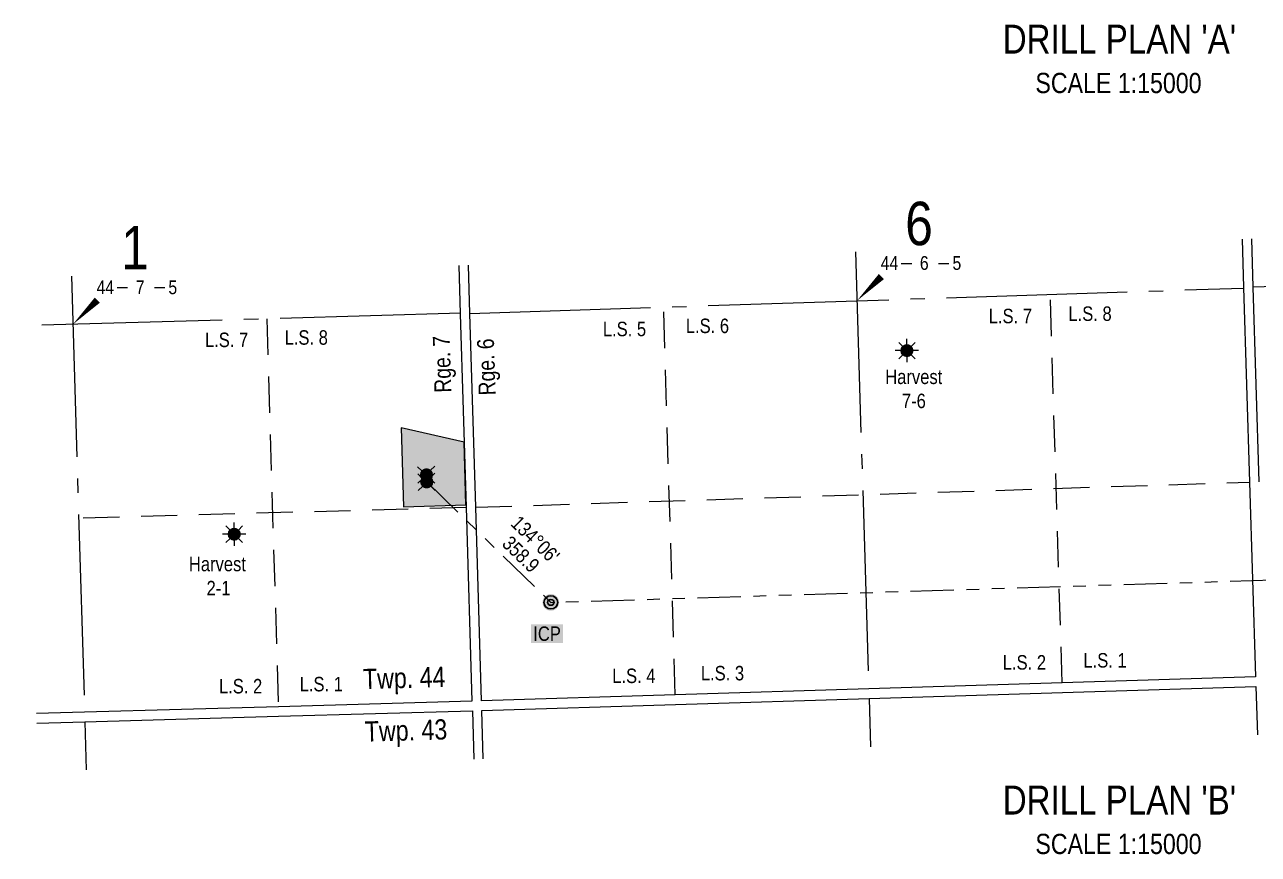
# Model space of a CAD drawing. Extents: x 639876 to 647027, y 5844013 to 5848342.
# Drawn here: x 642744 to 645305, y 5844013 to 5845735 of the extents above; entities that cross this region are included whole.
import ezdxf
from ezdxf.enums import TextEntityAlignment as Align

# ---------------------------------------------------------------- set-up
doc = ezdxf.new("R2010")
doc.units = 0
doc.header["$LTSCALE"] = 5
for name, pattern in [('foc-DRILLPATH', [14.75, 6, -1.75, 1.75, -1.75, 1.75, -1.75]), ('foc-LSD', [8, 5, -3]), ('foc-QUARTERLINE', [33, 25, -3, 2, -3])]:
    doc.linetypes.add(name, pattern=pattern)
for name, color, linetype in [('10', 1, 'Continuous'), ('9', 3, 'Continuous'), ('C-WS-S', 8, 'Continuous'), ('D-TXT', 6, 'Continuous'), ('DETAIL-T', 7, 'Continuous'), ('DRILL-T', 8, 'Continuous'), ('L-BD', 7, 'Continuous'), ('L-MON', 1, 'Continuous'), ('L-QSEC', 8, 'foc-QUARTERLINE'), ('L-SEC', 7, 'Continuous'), ('L-SECLBL', 7, 'Continuous'), ('L-SECTION-LSD', 7, 'foc-LSD'), ('P-PDRILLPATH', 12, 'foc-DRILLPATH'), ('P-PROPOSED', 10, 'Continuous'), ('P-PROPOSED-H', 21, 'Continuous')]:
    doc.layers.add(name, color=color, linetype=linetype)
doc.styles.add('100L', font='ARIALN.TTF', dxfattribs={"height": 11})
doc.styles.add('80CG', font='ARIALN.TTF', dxfattribs={"height": 10})
doc.styles.add('80L', font='ARIALN.TTF', dxfattribs={"height": 10})
doc.styles.add('SIMPLEX', font='ARIALN.TTF')

# ---------------------------------------------------------------- blocks, each defined once
blk = doc.blocks.new('L-SECLBL')
at = {"layer": '9', "color": 7}
for p, q in [((-5.08, -27.83), (-12.29, -27.83)), ((20.7, -27.83), (13.5, -27.83))]:
    blk.add_line(p, q, dxfattribs=at)
at = {"layer": '10', "color": 2, "style": 'SIMPLEX'}
blk.add_attdef('SEC', text='', height=30, dxfattribs=at).set_placement((0, 0), align=Align.MIDDLE)
at = {"layer": '10', "color": 5, "style": '80L'}
blk.add_attdef('TWP', text='', height=9.5, dxfattribs=at).set_placement((-14.43, -27.37), align=Align.MIDDLE_RIGHT)
blk.add_attdef('RGE', text='', height=9.5, dxfattribs=at).set_placement((3.62, -27.37), align=Align.MIDDLE_CENTER)
blk.add_attdef('MER', text='', height=9.5, dxfattribs=at).set_placement((23.17, -27.37), align=Align.MIDDLE_LEFT)
blk = doc.blocks.new('ICP_text')
at = {"color": 14, "insert": (-10.78, -0.47), "char_height": 10, "attachment_point": 5, "style": '80L', "bg_fill": 1, "box_fill_scale": 1.15, "bg_fill_color": 255, "bg_fill_transparency": 0}
blk.add_mtext_dynamic_manual_height_columns('ICP', width=19.0702, gutter_width=47.5, heights=[0], dxfattribs=at)
blk = doc.blocks.new('WC')
at = {"layer": 'L-MON'}
h = blk.add_hatch(color=255, dxfattribs=at)
h.dxf.hatch_style = 1
edge = h.paths.add_edge_path()
edge.add_arc((0, 0), 0.9, 0, 360)
at = {"layer": 'L-MON', "color": 240, "flags": 128}
for points in [[(-0.62, 0.5), (-1.23, 1.12)], [(0.52, 0.61), (1.13, 1.21)], [(-1.18, -1.18), (-0.56, -0.57)], [(1.16, -1.18), (0.56, -0.57)]]:
    blk.add_lwpolyline(points, dxfattribs=at)
at = {"layer": 'L-MON', "color": 240}
for radius in [0.8, 0.373]:
    blk.add_circle((0, 0), radius, dxfattribs=at)
blk = doc.blocks.new('GAS')
h = blk.add_hatch(color=255)
h.dxf.hatch_style = 1
edge = h.paths.add_edge_path()
edge.add_arc((0, 0), 0.9, 0, 360)
for p, q in [((-0.81, 0), (-1.62, 0)), ((-0.57, 0.57), (-1.14, 1.14)), ((0, 0.81), (0, 1.62)), ((0.57, 0.57), (1.14, 1.14)), ((1.62, 0), (0.81, 0)), ((-0.57, -0.57), (-1.14, -1.14)), ((0, -0.81), (0, -1.62)), ((1.14, -1.14), (0.57, -0.57))]:
    blk.add_line(p, q)
blk.add_circle((0, 0), 0.8)
blk = doc.blocks.new('plbh')
at = {"layer": 'L-MON'}
h = blk.add_hatch(color=255, dxfattribs=at)
h.dxf.hatch_style = 1
edge = h.paths.add_edge_path()
edge.add_arc((0, 0), 1.16, 0, 360)
h = blk.add_hatch(color=256, dxfattribs=at)
h.dxf.hatch_style = 1
h.paths.add_polyline_path([(-0.96, 0, 1), (0.96, 0, 1)])
h.paths.add_polyline_path([(0.91, 0, -1), (-0.91, 0, -1)], flags=16)
h.paths.add_polyline_path([(0.45, 0, -1), (-0.45, 0, -1)], flags=0)
h = blk.add_hatch(color=256, dxfattribs=at)
h.dxf.hatch_style = 1
h.paths.add_polyline_path([(-0.45, 0, 1), (0.45, 0, 1)])
h.paths.add_polyline_path([(0.4, 0, -1), (-0.4, 0, -1)], flags=16)
at = {"layer": 'L-MON', "color": 240}
for radius in [0.96, 0.91, 0.45, 0.4]:
    blk.add_circle((0, 0), radius, dxfattribs=at)

msp = doc.modelspace()

# ---------------------------------------------------------------- hatches: boundary and pattern name
at = {"layer": 'P-PROPOSED-H'}
h = msp.add_hatch(color=256, dxfattribs=at)
h.dxf.hatch_style = 1
h.paths.add_polyline_path([(643656.003, 5844868.487), (643525.078, 5844898.898), (643529.981, 5844734.701), (643659.901, 5844738.596)])

# ---------------------------------------------------------------- linework, layer by layer
at = {"layer": 'L-QSEC', "ltscale": 3}
for p, q in [((644468.522, 5845263.537), (644496.007, 5844356.787)), ((646899.32, 5845239.443), (645294.454, 5845190.565)), ((642840.747, 5845213.196), (642868.077, 5844308.583)), ((643668.128, 5845135.913), (645273.444, 5845188.647)), ((643648.935, 5845136.56), (642743.809, 5845110.345)), ((644496.616, 5844336.685), (644499.671, 5844236.797)), ((642868.687, 5844288.378), (642871.553, 5844188.523))]:
    msp.add_line(p, q, dxfattribs=at)
at = {"layer": 'L-SEC'}
for p, q in [((645271.26, 5845289.906), (645274.351, 5845189.953)), ((645294.454, 5845190.565), (645291.363, 5845290.518)), ((643645.024, 5845235.209), (643648.028, 5845135.253)), ((643668.128, 5845135.913), (643665.125, 5845235.869)), ((645274.351, 5845189.953), (645286.756, 5844785.874)), ((645306.857, 5844786.493), (645294.454, 5845190.565)), ((643648.028, 5845135.253), (643660.038, 5844733.899)), ((643680.163, 5844733.831), (643668.133, 5845135.855)), ((645286.756, 5844785.874), (645299.159, 5844381.795)), ((643660.038, 5844733.899), (643672.088, 5844331.206)), ((643692.193, 5844331.808), (643680.163, 5844733.831)), ((645299.159, 5844381.795), (644897.583, 5844369.291)), ((644496.007, 5844356.787), (644094.432, 5844344.347)), ((644897.583, 5844369.291), (644496.007, 5844356.787)), ((644898.196, 5844349.188), (645299.776, 5844361.693)), ((645299.776, 5844361.693), (645302.845, 5844261.741)), ((643672.088, 5844331.206), (643270.419, 5844319.854)), ((644094.432, 5844344.347), (643692.193, 5844331.808)), ((643692.792, 5844311.724), (644095.034, 5844324.244)), ((644095.034, 5844324.244), (644496.616, 5844336.685)), ((644496.616, 5844336.685), (644898.196, 5844349.188)), ((642868.077, 5844308.583), (642768.115, 5844305.789)), ((643270.419, 5844319.854), (642868.077, 5844308.583)), ((642868.687, 5844288.378), (643271.018, 5844299.831)), ((643271.018, 5844299.831), (643673.351, 5844311.18)), ((643673.351, 5844311.18), (643676.377, 5844211.227)), ((643695.819, 5844211.773), (643692.792, 5844311.724)), ((642768.723, 5844285.688), (642868.687, 5844288.378))]:
    msp.add_line(p, q, dxfattribs=at)
at = {"layer": 'L-SECLBL', "flags": 128}
for points in [[(644471.59, 5845162.306, 0, 15, 0), (644522.346, 5845212.543, 0, 0, 0)], [(642843.767, 5845113.24, 0, 15, 0), (642894.523, 5845163.477, 0, 0, 0)]]:
    msp.add_lwpolyline(points, format="xyseb", dxfattribs=at)
at = {"layer": 'L-SECTION-LSD', "ltscale": 3}
for p, q in [((644897.583, 5844369.291), (644872.906, 5845176.766)), ((644094.432, 5844344.347), (644070.199, 5845150.397)), ((643246.256, 5845124.897), (643270.419, 5844319.854)), ((643680.163, 5844733.831), (645286.756, 5844785.874)), ((643660.058, 5844733.23), (642855.92, 5844710.964))]:
    msp.add_line(p, q, dxfattribs=at)
at = {"layer": 'P-PDRILLPATH', "ltscale": 3, "flags": 128}
msp.add_lwpolyline([(643578.462, 5844786.162), (643836.096, 5844536.331), (646804.537, 5844628.759)], dxfattribs=at)
at = {"layer": 'P-PROPOSED'}
msp.add_lwpolyline([(643656.003, 5844868.487), (643525.078, 5844898.898), (643529.981, 5844734.701), (643659.901, 5844738.596)], close=True, dxfattribs=at)

# ---------------------------------------------------------------- block references
for name, p, xscale, yscale, zscale in [('WC', (643578.462, 5844786.162), 14.99554649999998, 14.99554649999998, 14.99554649999998), ('ICP_text', (643860.649, 5844472.555), 2.99999999999999, 2.99999999999999, 2.99999999999999)]:
    msp.add_blockref(name, p, dxfattribs=dict(xscale=xscale, yscale=yscale, zscale=zscale))
at = {"layer": 'C-WS-S', "xscale": 14.99999999999995, "yscale": 14.99999999999995, "zscale": 14.99999999999995}
for p in [(644575.328, 5845058.875), (643178.832, 5844677.763)]:
    msp.add_blockref('GAS', p, dxfattribs=at)
at = {"layer": 'L-MON', "color": 5, "xscale": 14.99554649999999, "yscale": 14.99554649999999, "zscale": 14.99554649999999}
msp.add_blockref('WC', (643578.013, 5844801.15), dxfattribs=at)
at = {"layer": 'L-MON', "color": 4, "xscale": 14.99554649999996, "yscale": 14.99554649999996, "zscale": 14.99554649999996}
msp.add_blockref('plbh', (643836.096, 5844536.331), dxfattribs=at)
at = {"layer": 'L-SECLBL', "xscale": 2.99999999999999, "yscale": 2.99999999999999, "zscale": 2.99999999999999}
for p, values in [((644600.463, 5845322.724), {'SEC': '6', 'TWP': '44', 'RGE': '6', 'MER': '5'}), ((642972.677, 5845272.381), {'SEC': '1', 'TWP': '44', 'RGE': '7', 'MER': '5'})]:
    msp.add_blockref('L-SECLBL', p, dxfattribs=at).add_auto_attribs(values)

# ---------------------------------------------------------------- texts
at = {"layer": 'D-TXT', "color": 3, "attachment_point": 1, "style": '80L'}
for s, width, insert, char_height, rotation in [('Rge. 7', 124.69572, (643594.707, 5844970.913), 34.9896, 91.799227), ('Rge. 6', 131.20686, (643686.485, 5844965.32), 34.9896, 91.799227), ('Twp. 44', 168.58206, (643445.496, 5844398.137), 42, 1.615792), ('Twp. 43', 197.15607, (643449.362, 5844289.18), 42, 1.615792)]:
    msp.add_mtext_dynamic_manual_height_columns(s, width=width, gutter_width=47.5, heights=[0], dxfattribs=dict(at, insert=insert, char_height=char_height, rotation=rotation))
at = {"layer": 'DETAIL-T', "color": 3, "char_height": 59.98219, "width": 677.30144, "attachment_point": 1, "style": '80CG'}
for s, insert in [("\\pi100.64501;DRILL PLAN 'A'\\P\\pi168.45229;{\\H0.7x;SCALE 1:15000}", (644673.63, 5845735.258)), ("\\pi100.64501;DRILL PLAN 'B'\\P\\pi168.45229;{\\H0.7x;SCALE 1:15000}", (644673.63, 5844156.025))]:
    msp.add_mtext(s, dxfattribs=dict(at, insert=insert))
at = {"layer": 'DRILL-T', "char_height": 30, "attachment_point": 1, "style": '80L'}
for s, width, insert in [('\\pi-36.96228;Harvest\\P\\pi-2.40907;7-6', 41.63479, (644567.323, 5845019.446)), ('\\pi-38.02981;Harvest\\P\\pi-1.41999;2-1 ', 39.49973, (643122.769, 5844630.946))]:
    msp.add_mtext_dynamic_manual_height_columns(s, width=width, gutter_width=50, heights=[0], dxfattribs=dict(at, insert=insert))
at = {"layer": 'L-BD', "color": 5, "style": '80L'}
for s, p in [("134°06'", (643803.847, 5844667)), ('358.9', (643774.104, 5844636.312))]:
    msp.add_text(s, height=29.9911, rotation=315.8959, dxfattribs=at).set_placement(p, align=Align.MIDDLE)

# ---------------------------------------------------------------- next in the draw order: texts
at = {"layer": 'L-SECTION-LSD', "attachment_point": 1, "style": '100L', "bg_fill": 3, "bg_fill_color": 256, "bg_fill_transparency": 0}
for s, width, insert, char_height, box_fill_scale in [('\\pi3.20043;L.S. 7', 88.92348, (644742.007, 5845145.623), 30, 1.15), ('L.S. 8', 94.75882, (644910.62, 5845150.51), 30, 1.5), ('\\pi6.31749;L.S. 5', 92.21967, (643937.781, 5845118.716), 29.99109, 1.5), ('L.S. 6', 90.18959, (644116.324, 5845125.228), 29.9911, 1.5), ('\\pi3.20043;L.S. 7', 88.92348, (643114.843, 5845096.186), 30, 1.15), ('L.S. 8', 94.75882, (643283.456, 5845101.074), 30, 1.5), ('\\pi8.54647;L.S. 2', 94.08535, (644765.774, 5844426.836), 30, 1.15), ('L.S. 1', 98.01557, (644941.8, 5844431.112), 30, 1.5), ('\\pi3.53982;L.S. 4', 89.17606, (643960.092, 5844398.896), 29.99109, 1.5), ('L.S. 3', 93.29393, (644147.546, 5844404.447), 29.9911, 1.5), ('\\pi8.54647;L.S. 2', 94.08535, (643138.61, 5844377.4), 30, 1.15), ('L.S. 1', 98.01557, (643314.636, 5844381.676), 30, 1.5)]:
    msp.add_mtext_dynamic_manual_height_columns(s, width=width, gutter_width=55, heights=[0], dxfattribs=dict(at, insert=insert, char_height=char_height, box_fill_scale=box_fill_scale))

doc.saveas('drawing.dxf')
